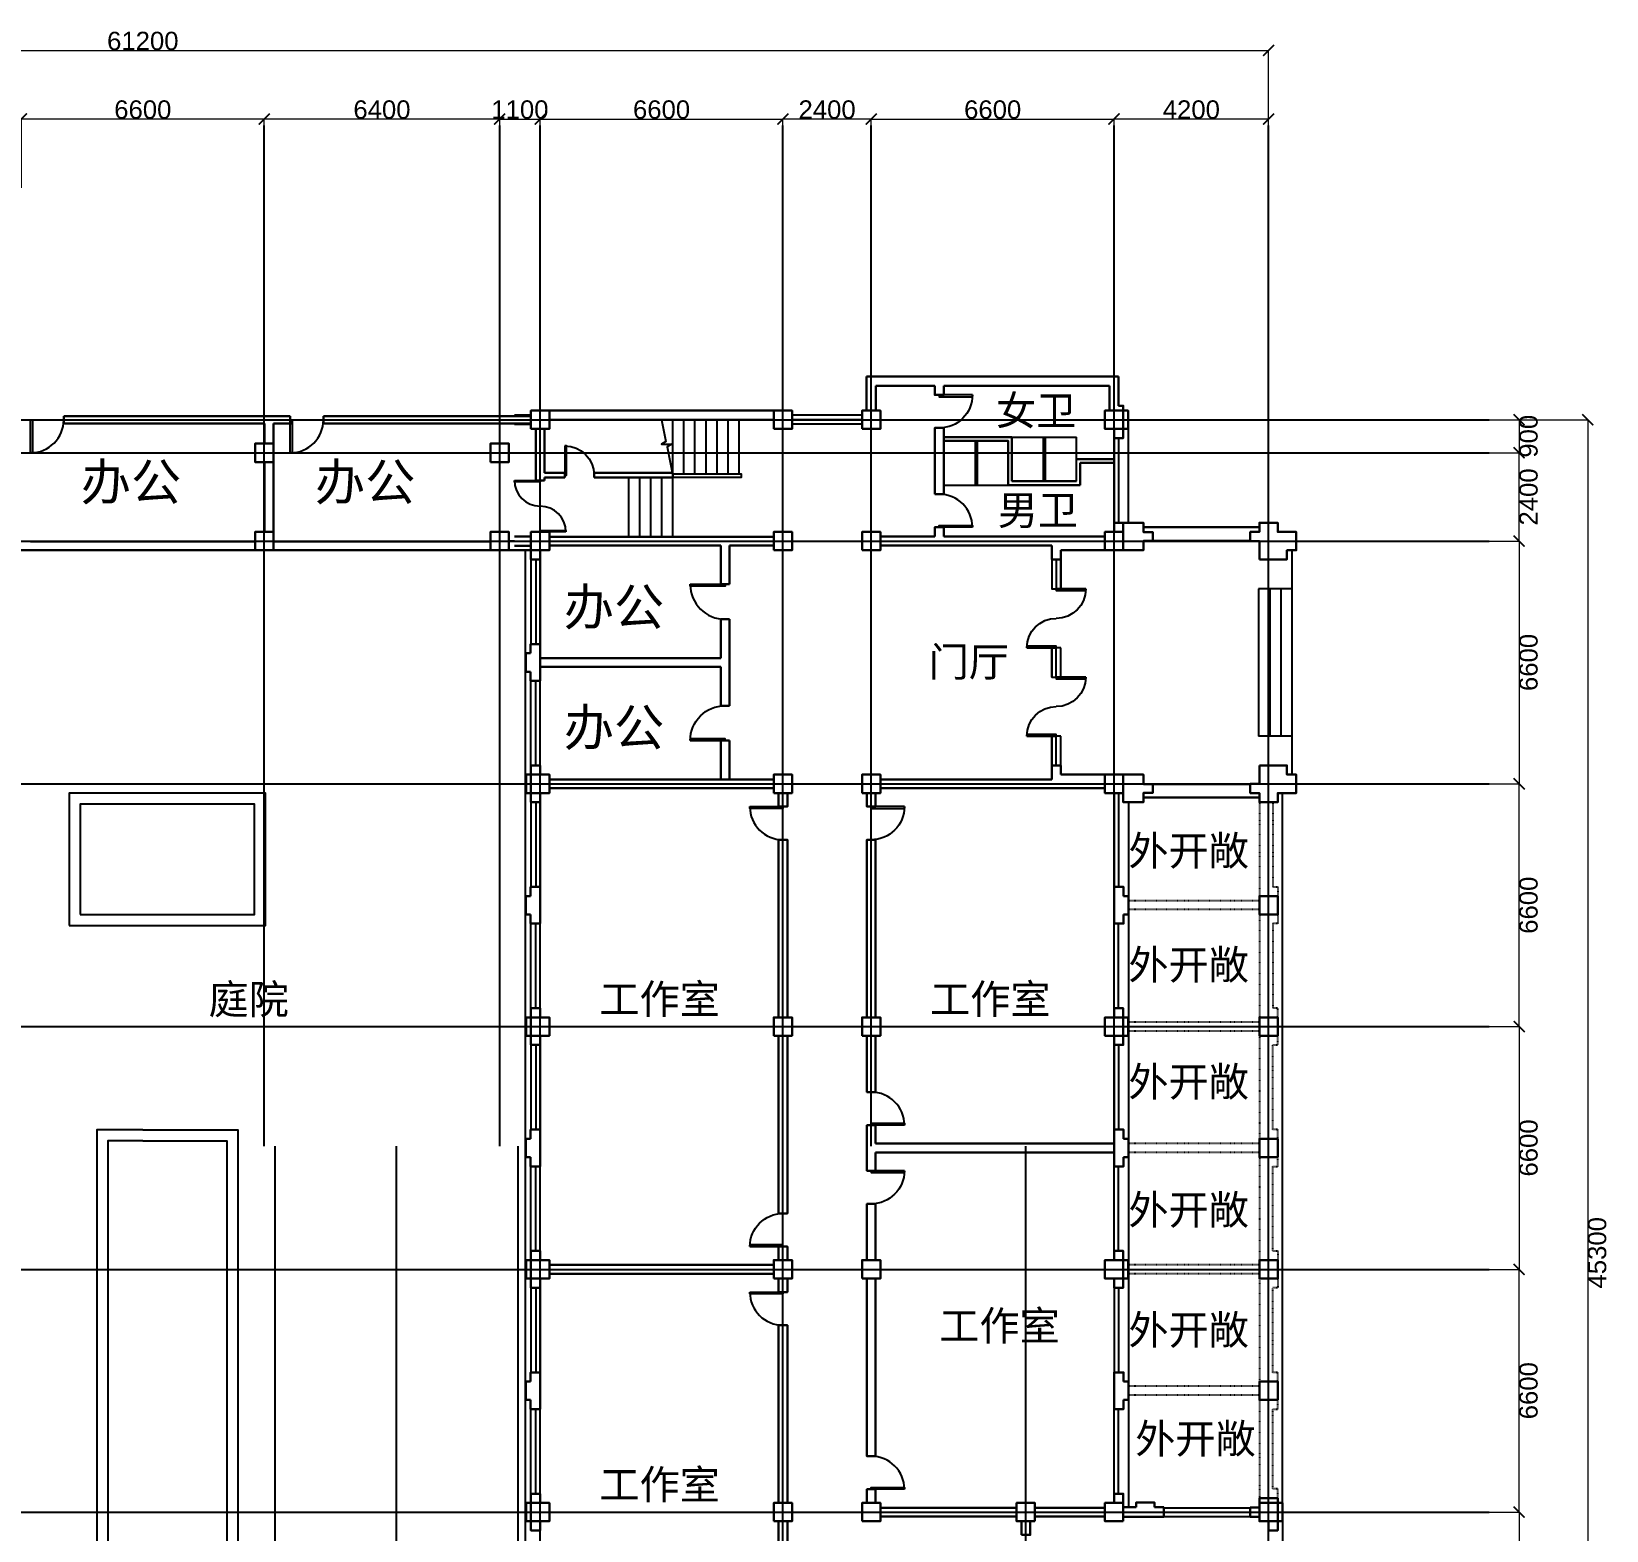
# Model space of a CAD drawing. Header units: millimetres. Extents: x 3256 to 82975, y 1300 to 68746.
# Drawn here: x 40091 to 82901, y 27923 to 68678 of the extents above; entities that cross this region are included whole.
import ezdxf

# ---------------------------------------------------------------- set-up
doc = ezdxf.new("R2010")
doc.units = ezdxf.units.MM
doc.linetypes.add('ACAD_ISO03W100', pattern=[30, 12, -18])
doc.linetypes.add('DOTE', pattern=[2.42, 2, -0.2, 0.02, -0.2])
for name, color, linetype in [('axis', 242, 'Continuous'), ('PROFILE-16', 255, 'Continuous'), ('STAIRS', 41, 'Continuous'), ('WIN-16', 141, 'Continuous')]:
    doc.layers.add(name, color=color, linetype=linetype)
for name, color, linetype, lineweight in [('COLUMN', 51, 'Continuous', 30), ('PUB_DIM', 3, 'Continuous', 5), ('WALL-16', 7, 'Continuous', 30)]:
    doc.layers.add(name, color=color, linetype=linetype, lineweight=lineweight)
doc.styles.get("Standard").update_dxf_attribs({"font": 'arial.ttf'})
doc.dimstyles.get("Standard").update_dxf_attribs({"dimtxt": 0.18, "dimasz": 0.18, "dimexe": 0.18, "dimexo": 0.0625, "dimgap": 0.09, "dimtad": 0, "dimtih": 1, "dimtoh": 1, "dimdec": 4, "dimzin": 0, "dimdsep": 46, "dimtxsty": 'Standard', "dimcen": 0.09, "dimadec": 0, "dimazin": 0, "dimtfac": 1, "dimtdec": 4, "dimtofl": 0, "dimtmove": 0, "dimatfit": 3, "dimfxl": 1, "dimtolj": 1, "dimtzin": 0, "dimarcsym": 0})

# ---------------------------------------------------------------- blocks, each defined once
blk = doc.blocks.new('COL500')
at = {"layer": 'COLUMN'}
blk.add_lwpolyline([(-250, -250), (-250, 250), (250, 250), (250, -250)], close=True, dxfattribs=at)
blk = doc.blocks.new('*U69')
at = {"layer": 'COLUMN'}
blk.add_lwpolyline([(-250, -250), (-250, 250), (250, 250), (250, -250)], close=True, dxfattribs=at)
blk = doc.blocks.new('*U70')
at = {"layer": 'COLUMN', "color": 0, "linetype": 'ByBlock', "lineweight": -2, "transparency": 16777216}
for p in [(0, 0), (0, -3300), (0, -6600), (0, -9900), (0, -13200)]:
    blk.add_blockref('*U69', p, dxfattribs=at)
blk = doc.blocks.new('DOOR900')
at = {"layer": 'WIN-16'}
blk.add_lwpolyline([(-900, 0), (0, 0), (0, -50), (-900, -50)], close=True, dxfattribs=at)
blk.add_arc((0, 0), 900, 180, 270, dxfattribs=at)
blk = doc.blocks.new('*U71')
at = {"layer": 'WALL-16'}
for points in [[(65, -250), (65, -500), (-195, -500), (-195, 500), (65, 500), (65, 250)], [(65, 250), (195, 250), (195, -250), (65, -250)]]:
    blk.add_lwpolyline(points, dxfattribs=at)
blk = doc.blocks.new('*U72')
at = {"layer": 'WALL-16', "color": 0, "linetype": 'ByBlock', "lineweight": -2, "transparency": 16777216}
for p in [(0, 26400), (0, 19800), (0, 13200), (0, 6600), (0, 0)]:
    blk.add_blockref('*U71', p, dxfattribs=at)
blk = doc.blocks.new('*U73')
at = {"layer": 'WALL-16'}
for points in [[(190, 250), (190, 500), (-60, 500), (-60, 250)], [(-60, 250), (-60, -250), (-190, -250), (-190, 250)], [(190, -250), (190, -500), (-60, -500), (-60, -250)]]:
    blk.add_lwpolyline(points, close=True, dxfattribs=at)
blk = doc.blocks.new('*U66')
at = {"layer": 'WALL-16', "color": 0, "linetype": 'ByBlock', "lineweight": -2, "transparency": 16777216}
for p in [(0, 19800), (0, 13200), (0, 6600), (0, 0)]:
    blk.add_blockref('*U73', p, dxfattribs=at)
blk = doc.blocks.new('_ArchTick')
at = {"color": 0, "linetype": 'ByBlock', "const_width": 0.15}
blk.add_lwpolyline([(-0.5, -0.5), (0.5, 0.5)], dxfattribs=at)
blk = doc.blocks.new('*D13')
at = {"layer": 'Defpoints', "color": 0, "transparency": 16777216}
for p in [(34640, 54534), (34640, 52668), (41240, 52668)]:
    blk.add_point(p, dxfattribs=at)
at = {"layer": 'PUB_DIM', "color": 0, "lineweight": -2, "transparency": 16777216}
for p, q in [((34640, 52668), (34640, 54534)), ((41240, 54534), (34640, 54534)), ((41240, 52668), (41240, 54534))]:
    blk.add_line(p, q, dxfattribs=at)
at = {"layer": 'PUB_DIM', "color": 0, "lineweight": -2, "transparency": 16777216, "xscale": 300, "yscale": 300, "zscale": 300, "rotation": 180}
blk.add_blockref('_ArchTick', (34640, 54534), dxfattribs=at)
at = {"layer": 'PUB_DIM', "color": 0, "lineweight": -2, "transparency": 16777216, "xscale": 300, "yscale": 300, "zscale": 300}
blk.add_blockref('_ArchTick', (41240, 54534), dxfattribs=at)
at = {"layer": 'PUB_DIM', "color": 0, "transparency": 16777216, "insert": (37940, 54789), "char_height": 500, "attachment_point": 5}
blk.add_mtext('\\A1;6600', dxfattribs=at)
blk = doc.blocks.new('*D17')
at = {"layer": 'Defpoints', "color": 0, "transparency": 16777216}
for p in [(64340, 54534), (64340, 52668), (68540, 52668)]:
    blk.add_point(p, dxfattribs=at)
at = {"layer": 'PUB_DIM', "color": 0, "lineweight": -2, "transparency": 16777216}
for p, q in [((64340, 52668), (64340, 54534)), ((68540, 54534), (64340, 54534)), ((68540, 52668), (68540, 54534))]:
    blk.add_line(p, q, dxfattribs=at)
at = {"layer": 'PUB_DIM', "color": 0, "lineweight": -2, "transparency": 16777216, "xscale": 300, "yscale": 300, "zscale": 300, "rotation": 180}
blk.add_blockref('_ArchTick', (64340, 54534), dxfattribs=at)
at = {"layer": 'PUB_DIM', "color": 0, "lineweight": -2, "transparency": 16777216, "xscale": 300, "yscale": 300, "zscale": 300}
blk.add_blockref('_ArchTick', (68540, 54534), dxfattribs=at)
at = {"layer": 'PUB_DIM', "color": 0, "transparency": 16777216, "insert": (66440, 54789), "char_height": 500, "attachment_point": 5}
blk.add_mtext('\\A1;4200', dxfattribs=at)
blk = doc.blocks.new('*D14')
at = {"layer": 'Defpoints', "color": 0, "transparency": 16777216}
for p in [(64340, 54534), (57740, 52668), (64340, 52668)]:
    blk.add_point(p, dxfattribs=at)
at = {"layer": 'PUB_DIM', "color": 0, "lineweight": -2, "transparency": 16777216}
for p, q in [((57740, 52668), (57740, 54534)), ((57740, 54534), (64340, 54534)), ((64340, 52668), (64340, 54534))]:
    blk.add_line(p, q, dxfattribs=at)
at = {"layer": 'PUB_DIM', "color": 0, "lineweight": -2, "transparency": 16777216, "xscale": 300, "yscale": 300, "zscale": 300, "rotation": 180}
blk.add_blockref('_ArchTick', (57740, 54534), dxfattribs=at)
at = {"layer": 'PUB_DIM', "color": 0, "lineweight": -2, "transparency": 16777216, "xscale": 300, "yscale": 300, "zscale": 300}
blk.add_blockref('_ArchTick', (64340, 54534), dxfattribs=at)
at = {"layer": 'PUB_DIM', "color": 0, "transparency": 16777216, "insert": (61040, 54789), "char_height": 500, "attachment_point": 5}
blk.add_mtext('\\A1;6600', dxfattribs=at)
blk = doc.blocks.new('*D15')
at = {"layer": 'Defpoints', "color": 0, "transparency": 16777216}
for p in [(55340, 54534), (55340, 52668), (57740, 52668)]:
    blk.add_point(p, dxfattribs=at)
at = {"layer": 'PUB_DIM', "color": 0, "lineweight": -2, "transparency": 16777216}
for p, q in [((55340, 52668), (55340, 54534)), ((57740, 54534), (55340, 54534)), ((57740, 52668), (57740, 54534))]:
    blk.add_line(p, q, dxfattribs=at)
at = {"layer": 'PUB_DIM', "color": 0, "lineweight": -2, "transparency": 16777216, "xscale": 300, "yscale": 300, "zscale": 300, "rotation": 180}
blk.add_blockref('_ArchTick', (55340, 54534), dxfattribs=at)
at = {"layer": 'PUB_DIM', "color": 0, "lineweight": -2, "transparency": 16777216, "xscale": 300, "yscale": 300, "zscale": 300}
blk.add_blockref('_ArchTick', (57740, 54534), dxfattribs=at)
at = {"layer": 'PUB_DIM', "color": 0, "transparency": 16777216, "insert": (56540, 54789), "char_height": 500, "attachment_point": 5}
blk.add_mtext('\\A1;2400', dxfattribs=at)
blk = doc.blocks.new('*D18')
at = {"layer": 'Defpoints', "color": 0, "transparency": 16777216}
for p in [(55340, 54534), (48740, 52668), (55340, 52668)]:
    blk.add_point(p, dxfattribs=at)
at = {"layer": 'PUB_DIM', "color": 0, "lineweight": -2, "transparency": 16777216}
for p, q in [((48740, 52668), (48740, 54534)), ((48740, 54534), (55340, 54534)), ((55340, 52668), (55340, 54534))]:
    blk.add_line(p, q, dxfattribs=at)
at = {"layer": 'PUB_DIM', "color": 0, "lineweight": -2, "transparency": 16777216, "xscale": 300, "yscale": 300, "zscale": 300, "rotation": 180}
blk.add_blockref('_ArchTick', (48740, 54534), dxfattribs=at)
at = {"layer": 'PUB_DIM', "color": 0, "lineweight": -2, "transparency": 16777216, "xscale": 300, "yscale": 300, "zscale": 300}
blk.add_blockref('_ArchTick', (55340, 54534), dxfattribs=at)
at = {"layer": 'PUB_DIM', "color": 0, "transparency": 16777216, "insert": (52040, 54789), "char_height": 500, "attachment_point": 5}
blk.add_mtext('\\A1;6600', dxfattribs=at)
blk = doc.blocks.new('*D19')
at = {"layer": 'Defpoints', "color": 0, "transparency": 16777216}
for p in [(48740, 54534), (47640, 52954), (48740, 52954)]:
    blk.add_point(p, dxfattribs=at)
at = {"layer": 'PUB_DIM', "color": 0, "lineweight": -2, "transparency": 16777216}
for p, q in [((47640, 52954), (47640, 54534)), ((47640, 54534), (48740, 54534)), ((48740, 52954), (48740, 54534))]:
    blk.add_line(p, q, dxfattribs=at)
at = {"layer": 'PUB_DIM', "color": 0, "lineweight": -2, "transparency": 16777216, "xscale": 300, "yscale": 300, "zscale": 300, "rotation": 180}
blk.add_blockref('_ArchTick', (47640, 54534), dxfattribs=at)
at = {"layer": 'PUB_DIM', "color": 0, "lineweight": -2, "transparency": 16777216, "xscale": 300, "yscale": 300, "zscale": 300}
blk.add_blockref('_ArchTick', (48740, 54534), dxfattribs=at)
at = {"layer": 'PUB_DIM', "color": 0, "transparency": 16777216, "insert": (48190, 54789), "char_height": 500, "attachment_point": 5}
blk.add_mtext('\\A1;1100', dxfattribs=at)
blk = doc.blocks.new('*D16')
at = {"layer": 'Defpoints', "color": 0, "transparency": 16777216}
for p in [(41240, 54534), (41240, 52668), (47640, 52668)]:
    blk.add_point(p, dxfattribs=at)
at = {"layer": 'PUB_DIM', "color": 0, "lineweight": -2, "transparency": 16777216}
for p, q in [((41240, 52668), (41240, 54534)), ((47640, 54534), (41240, 54534)), ((47640, 52668), (47640, 54534))]:
    blk.add_line(p, q, dxfattribs=at)
at = {"layer": 'PUB_DIM', "color": 0, "lineweight": -2, "transparency": 16777216, "xscale": 300, "yscale": 300, "zscale": 300, "rotation": 180}
blk.add_blockref('_ArchTick', (41240, 54534), dxfattribs=at)
at = {"layer": 'PUB_DIM', "color": 0, "lineweight": -2, "transparency": 16777216, "xscale": 300, "yscale": 300, "zscale": 300}
blk.add_blockref('_ArchTick', (47640, 54534), dxfattribs=at)
at = {"layer": 'PUB_DIM', "color": 0, "transparency": 16777216, "insert": (44440, 54789), "char_height": 500, "attachment_point": 5}
blk.add_mtext('\\A1;6400', dxfattribs=at)
blk = doc.blocks.new('*D20')
at = {"layer": 'Defpoints', "color": 0, "transparency": 16777216}
for p in [(68540, 56399), (7340, 54534), (68540, 54534)]:
    blk.add_point(p, dxfattribs=at)
at = {"layer": 'PUB_DIM', "color": 0, "lineweight": -2, "transparency": 16777216}
for p, q in [((7340, 54534), (7340, 56399)), ((7340, 56399), (68540, 56399)), ((68540, 54534), (68540, 56399))]:
    blk.add_line(p, q, dxfattribs=at)
at = {"layer": 'PUB_DIM', "color": 0, "lineweight": -2, "transparency": 16777216, "xscale": 300, "yscale": 300, "zscale": 300, "rotation": 180}
blk.add_blockref('_ArchTick', (7340, 56399), dxfattribs=at)
at = {"layer": 'PUB_DIM', "color": 0, "lineweight": -2, "transparency": 16777216, "xscale": 300, "yscale": 300, "zscale": 300}
blk.add_blockref('_ArchTick', (68540, 56399), dxfattribs=at)
at = {"layer": 'PUB_DIM', "color": 0, "transparency": 16777216, "insert": (37940, 56654), "char_height": 500, "attachment_point": 5}
blk.add_mtext('\\A1;61200', dxfattribs=at)
blk = doc.blocks.new('*D55')
at = {"layer": 'Defpoints', "color": 0, "transparency": 16777216}
for p in [(73485, 45460), (75350, 45460), (73485, 43060)]:
    blk.add_point(p, dxfattribs=at)
at = {"layer": 'PUB_DIM', "color": 0, "lineweight": -2, "transparency": 16777216}
for p, q in [((73485, 45460), (75350, 45460)), ((75350, 43060), (75350, 45460)), ((73485, 43060), (75350, 43060))]:
    blk.add_line(p, q, dxfattribs=at)
at = {"layer": 'PUB_DIM', "color": 0, "lineweight": -2, "transparency": 16777216, "xscale": 300, "yscale": 300, "zscale": 300}
for p, rotation in [((75350, 45460), 90), ((75350, 43060), 270)]:
    blk.add_blockref('_ArchTick', p, dxfattribs=dict(at, rotation=rotation))
at = {"layer": 'PUB_DIM', "color": 0, "transparency": 16777216, "insert": (75606, 44260), "char_height": 500, "attachment_point": 5, "rotation": 90}
blk.add_mtext('\\A1;2400', dxfattribs=at)
blk = doc.blocks.new('*D46')
at = {"layer": 'Defpoints', "color": 0, "transparency": 16777216}
for p in [(73485, 46360), (73485, 45460), (75350, 45460)]:
    blk.add_point(p, dxfattribs=at)
at = {"layer": 'PUB_DIM', "color": 0, "lineweight": -2, "transparency": 16777216}
for p, q in [((73485, 46360), (75350, 46360)), ((75350, 46360), (75350, 45460)), ((73485, 45460), (75350, 45460))]:
    blk.add_line(p, q, dxfattribs=at)
at = {"layer": 'PUB_DIM', "color": 0, "lineweight": -2, "transparency": 16777216, "xscale": 300, "yscale": 300, "zscale": 300}
for p, rotation in [((75350, 46360), 90), ((75350, 45460), 270)]:
    blk.add_blockref('_ArchTick', p, dxfattribs=dict(at, rotation=rotation))
at = {"layer": 'PUB_DIM', "color": 0, "transparency": 16777216, "insert": (75606, 45910), "char_height": 500, "attachment_point": 5, "rotation": 90}
blk.add_mtext('\\A1;900', dxfattribs=at)
blk = doc.blocks.new('*D47')
at = {"layer": 'Defpoints', "color": 0, "transparency": 16777216}
for p in [(73485, 43060), (73485, 36460), (75350, 36460)]:
    blk.add_point(p, dxfattribs=at)
at = {"layer": 'PUB_DIM', "color": 0, "lineweight": -2, "transparency": 16777216}
for p, q in [((73485, 43060), (75350, 43060)), ((75350, 43060), (75350, 36460)), ((73485, 36460), (75350, 36460))]:
    blk.add_line(p, q, dxfattribs=at)
at = {"layer": 'PUB_DIM', "color": 0, "lineweight": -2, "transparency": 16777216, "xscale": 300, "yscale": 300, "zscale": 300}
for p, rotation in [((75350, 43060), 90), ((75350, 36460), 270)]:
    blk.add_blockref('_ArchTick', p, dxfattribs=dict(at, rotation=rotation))
at = {"layer": 'PUB_DIM', "color": 0, "transparency": 16777216, "insert": (75606, 39760), "char_height": 500, "attachment_point": 5, "rotation": 90}
blk.add_mtext('\\A1;6600', dxfattribs=at)
blk = doc.blocks.new('*D48')
at = {"layer": 'Defpoints', "color": 0, "transparency": 16777216}
for p in [(73485, 36460), (75350, 36460), (73485, 29860)]:
    blk.add_point(p, dxfattribs=at)
at = {"layer": 'PUB_DIM', "color": 0, "lineweight": -2, "transparency": 16777216}
for p, q in [((73485, 36460), (75350, 36460)), ((75350, 29860), (75350, 36460)), ((73485, 29860), (75350, 29860))]:
    blk.add_line(p, q, dxfattribs=at)
at = {"layer": 'PUB_DIM', "color": 0, "lineweight": -2, "transparency": 16777216, "xscale": 300, "yscale": 300, "zscale": 300}
for p, rotation in [((75350, 36460), 90), ((75350, 29860), 270)]:
    blk.add_blockref('_ArchTick', p, dxfattribs=dict(at, rotation=rotation))
at = {"layer": 'PUB_DIM', "color": 0, "transparency": 16777216, "insert": (75606, 33160), "char_height": 500, "attachment_point": 5, "rotation": 90}
blk.add_mtext('\\A1;6600', dxfattribs=at)
blk = doc.blocks.new('*D49')
at = {"layer": 'Defpoints', "color": 0, "transparency": 16777216}
for p in [(73485, 23260), (75350, 23260), (73485, 16660)]:
    blk.add_point(p, dxfattribs=at)
at = {"layer": 'PUB_DIM', "color": 0, "lineweight": -2, "transparency": 16777216}
for p, q in [((73485, 23260), (75350, 23260)), ((75350, 16660), (75350, 23260)), ((73485, 16660), (75350, 16660))]:
    blk.add_line(p, q, dxfattribs=at)
at = {"layer": 'PUB_DIM', "color": 0, "lineweight": -2, "transparency": 16777216, "xscale": 300, "yscale": 300, "zscale": 300}
for p, rotation in [((75350, 23260), 90), ((75350, 16660), 270)]:
    blk.add_blockref('_ArchTick', p, dxfattribs=dict(at, rotation=rotation))
at = {"layer": 'PUB_DIM', "color": 0, "transparency": 16777216, "insert": (75606, 19960), "char_height": 500, "attachment_point": 5, "rotation": 90}
blk.add_mtext('\\A1;6600', dxfattribs=at)
blk = doc.blocks.new('*D50')
at = {"layer": 'Defpoints', "color": 0, "transparency": 16777216}
for p in [(73485, 29860), (73485, 23260), (75350, 23260)]:
    blk.add_point(p, dxfattribs=at)
at = {"layer": 'PUB_DIM', "color": 0, "lineweight": -2, "transparency": 16777216}
for p, q in [((73485, 29860), (75350, 29860)), ((75350, 29860), (75350, 23260)), ((73485, 23260), (75350, 23260))]:
    blk.add_line(p, q, dxfattribs=at)
at = {"layer": 'PUB_DIM', "color": 0, "lineweight": -2, "transparency": 16777216, "xscale": 300, "yscale": 300, "zscale": 300}
for p, rotation in [((75350, 29860), 90), ((75350, 23260), 270)]:
    blk.add_blockref('_ArchTick', p, dxfattribs=dict(at, rotation=rotation))
at = {"layer": 'PUB_DIM', "color": 0, "transparency": 16777216, "insert": (75606, 26560), "char_height": 500, "attachment_point": 5, "rotation": 90}
blk.add_mtext('\\A1;6600', dxfattribs=at)
blk = doc.blocks.new('*D51')
at = {"layer": 'Defpoints', "color": 0, "transparency": 16777216}
for p in [(73485, 16660), (73485, 10060), (75350, 10060)]:
    blk.add_point(p, dxfattribs=at)
at = {"layer": 'PUB_DIM', "color": 0, "lineweight": -2, "transparency": 16777216}
for p, q in [((73485, 16660), (75350, 16660)), ((75350, 16660), (75350, 10060)), ((73485, 10060), (75350, 10060))]:
    blk.add_line(p, q, dxfattribs=at)
at = {"layer": 'PUB_DIM', "color": 0, "lineweight": -2, "transparency": 16777216, "xscale": 300, "yscale": 300, "zscale": 300}
for p, rotation in [((75350, 16660), 90), ((75350, 10060), 270)]:
    blk.add_blockref('_ArchTick', p, dxfattribs=dict(at, rotation=rotation))
at = {"layer": 'PUB_DIM', "color": 0, "transparency": 16777216, "insert": (75606, 13360), "char_height": 500, "attachment_point": 5, "rotation": 90}
blk.add_mtext('\\A1;6600', dxfattribs=at)
blk = doc.blocks.new('*D56')
at = {"layer": 'Defpoints', "color": 0, "transparency": 16777216}
for p in [(75350, 46360), (75350, 1060), (77216, 1060)]:
    blk.add_point(p, dxfattribs=at)
at = {"layer": 'PUB_DIM', "color": 0, "lineweight": -2, "transparency": 16777216}
for p, q in [((75350, 46360), (77216, 46360)), ((77216, 46360), (77216, 1060)), ((75350, 1060), (77216, 1060))]:
    blk.add_line(p, q, dxfattribs=at)
at = {"layer": 'PUB_DIM', "color": 0, "lineweight": -2, "transparency": 16777216, "xscale": 300, "yscale": 300, "zscale": 300}
for p, rotation in [((77216, 46360), 90), ((77216, 1060), 270)]:
    blk.add_blockref('_ArchTick', p, dxfattribs=dict(at, rotation=rotation))
at = {"layer": 'PUB_DIM', "color": 0, "transparency": 16777216, "insert": (77471, 23710), "char_height": 500, "attachment_point": 5, "rotation": 90}
blk.add_mtext('\\A1;45300', dxfattribs=at)
blk = doc.blocks.new('axis')
at = {"layer": 'axis', "linetype": 'DOTE'}
for points in [[(17575, 19849.27735), (17575, 47600)], [(23975, 19849.27735), (23975, 47600)], [(25075, 19849.27735), (25075, 47600)], [(31675, 19849.27735), (31675, 47600)], [(34075, 19849.27735), (34075, 47600)], [(40675, 19849.27735), (40675, 47600)], [(44875, 19849.27735), (44875, 47600)], [(-22325, 39600), (50875, 39600)], [(-22325, 38700), (50875, 38700)], [(-22325, 36300), (50875, 36300)], [(-22325, 29700), (50875, 29700)], [(-22325, 23100), (50875, 23100)], [(-22325, 16500), (50875, 16500)], [(-22325, 9900), (50875, 9900)]]:
    blk.add_lwpolyline(points, dxfattribs=at)
at = {"layer": 'axis'}
for points in [[(17875, -13700), (17875, 19849.27735)], [(21175, -13700), (21175, 19849.27735)], [(24475, -13700), (24475, 19849.27735)], [(25075, -13700), (25075, 19849.27735)], [(31675, -13700), (31675, 19849.27735)], [(38275, -13700), (38275, 19849.27735)], [(44875, -13700), (44875, 19849.27735)]]:
    blk.add_lwpolyline(points, dxfattribs=at)
at = {"layer": 'PUB_DIM'}
for base, p1, p2, picture, middle, set_off in [((44875, 49639.5056808545), (-16325, 47774.1080514717), (44875, 47773.9905514717), '*D20', (14275, 49894.8821747154), (-23664.6517811505, -6759.5779246451)), ((10975, 47773.99055), (17575, 45908.59292), (10975, 45908.65542), '*D13', (14275, 48029.36705), (-23664.65178, -6759.57792)), ((17575, 47773.99055), (23975, 45908.59292), (17575, 45908.65542), '*D16', (20775, 48029.36705), (-23664.65178, -6759.57792)), ((40675, 47773.99055), (34075, 45908.59292), (40675, 45908.59292), '*D14', (37375, 48029.36705), (-23664.65178, -6759.57792))]:
    dim = blk.add_linear_dim(base=base, p1=p1, p2=p2, dimstyle='Standard', dxfattribs=at)
    dim.commit()
    dim.dimension.update_dxf_attribs({"geometry": picture, "text_midpoint": middle, "insert": set_off})
for base, p1, p2, angle, picture, middle in [((25075, 47773.99055), (23975, 46194.6867), (25075, 46194.6867), 180, '*D19', (24525, 47773.99055)), ((51685.5938, 38700), (49820.19617, 39600), (49820.19617, 38700), 270, '*D46', (51685.5938, 39150)), ((53551.10893, -5700), (51685.7113, 39600), (51685.7738, -5700), 270, '*D56', (53551.10893, 16950))]:
    dim = blk.add_linear_dim(base=base, p1=p1, p2=p2, angle=angle, dimstyle='Standard', dxfattribs=at)
    dim.commit()
    dim.dimension.update_dxf_attribs({"geometry": picture, "text_midpoint": middle, "dimtype": 128, "insert": (-23664.65178, -6759.57792)})
for base, p1, p2, angle, picture, middle in [((31675, 47773.99055), (25075, 45908.59292), (31675, 45908.65542), 180, '*D18', (28375, 48029.36705)), ((31675, 47773.99055), (34075, 45908.59292), (31675, 45908.59292), 180, '*D15', (32875, 48029.36705)), ((40675, 47773.99055), (44875, 45908.59292), (40675, 45908.59292), 180, '*D17', (42775, 48029.36705)), ((51685.5938, 38700), (49820.19617, 36300), (49820.19617, 38700), 90, '*D55', (51940.9703, 37500)), ((51685.5938, 29700), (49820.19617, 36300), (49820.19617, 29700), 270, '*D47', (51940.9703, 33000)), ((51685.5938, 29700), (49820.19617, 23100), (49820.19617, 29700), 90, '*D48', (51940.9703, 26400)), ((51685.5938, 16500), (49820.19617, 23100), (49820.19617, 16500), 270, '*D50', (51940.9703, 19800)), ((51685.5938, 16500), (49820.19617, 9900), (49820.19617, 16500), 90, '*D49', (51940.9703, 13200)), ((51685.5938, 3300), (49820.19617, 9900), (49820.19617, 3300), 270, '*D51', (51940.9703, 6600))]:
    dim = blk.add_linear_dim(base=base, p1=p1, p2=p2, angle=angle, dimstyle='Standard', dxfattribs=at)
    dim.commit()
    dim.dimension.update_dxf_attribs({"geometry": picture, "text_midpoint": middle, "insert": (-23664.65178, -6759.57792)})

msp = doc.modelspace()

# ---------------------------------------------------------------- linework, layer by layer
at = {"layer": 'COLUMN'}
for points in [[(69766, 58373), (69266, 58373), (69266, 57873), (69766, 57873)], [(69766, 58373), (69266, 58373), (69266, 57873), (69766, 57873)], [(69766, 54573), (69766, 55073), (69266, 55073), (69266, 54573)], [(69766, 48473), (69766, 47973), (69266, 47973), (69266, 48473)], [(69766, 41373), (69766, 41873), (69266, 41873), (69266, 41373)], [(69766, 34773), (69766, 35273), (69266, 35273), (69266, 34773)], [(67366, 28173), (67366, 28673), (66866, 28673), (66866, 28173)], [(69766, 28173), (69766, 28673), (69266, 28673), (69266, 28173)], [(73966, 28673), (73466, 28673), (73466, 28173), (73966, 28173)], [(73966, 28673), (73466, 28673), (73466, 28173), (73966, 28173)]]:
    msp.add_lwpolyline(points, close=True, dxfattribs=at)
at = {"layer": 'PROFILE-16'}
for p, q in [((69896, 57873), (69896, 55323)), ((66741, 57648), (68491, 57648)), ((67591, 57648), (67591, 56448)), ((67641, 57648), (67641, 56448)), ((68491, 56448), (68491, 57648)), ((64891, 56348), (66641, 56348)), ((53516, 22073), (53516, 54573)), ((74096, 28673), (74096, 47973)), ((69906, 47723), (69906, 28548)), ((74096, 28173), (74096, 18773))]:
    msp.add_line(p, q, dxfattribs=at)
at = {"layer": 'PROFILE-16', "linetype": 'ACAD_ISO03W100'}
for p, q in [((73466, 47723), (73466, 28803)), ((73466, 45043), (69906, 45043)), ((73466, 44803), (69906, 44803)), ((73466, 41743), (69906, 41743)), ((73466, 41503), (69906, 41503)), ((73466, 38443), (69906, 38443)), ((73466, 38203), (69906, 38203)), ((73466, 35143), (69906, 35143)), ((73466, 34903), (69906, 34903)), ((73466, 31843), (69906, 31843)), ((73466, 31603), (69906, 31603))]:
    msp.add_line(p, q, dxfattribs=at)
at = {"layer": 'PROFILE-16'}
for points in [[(65741, 57548), (65741, 56348)], [(65791, 57548), (65791, 56348)], [(43116, 38818), (41866, 38818), (41866, 25938), (43116, 25938)], [(43116, 38818), (45700, 38818), (45700, 25938), (43116, 25938)], [(43116, 38518), (42166, 38518), (42166, 26238), (43116, 26238)], [(43116, 38518), (45400, 38518), (45400, 26238), (43116, 26238)]]:
    msp.add_lwpolyline(points, dxfattribs=at)
for points in [[(41116, 44373), (43116, 44373), (46450, 44373), (46450, 47973), (43116, 47973), (41116, 47973)], [(41416, 44673), (43116, 44673), (46150, 44673), (46150, 47673), (43116, 47673), (41416, 47673)]]:
    msp.add_lwpolyline(points, close=True, dxfattribs=at)
at = {"layer": 'PROFILE-16', "linetype": 'ACAD_ISO03W100'}
for points in [[(73836, 47723), (73836, 45423), (73966, 45423), (73966, 44423), (73836, 44423), (73836, 42123)], [(73836, 41123), (73966, 41123), (73966, 42123), (73836, 42123)], [(73836, 35523), (73836, 37823), (73966, 37823), (73966, 38823), (73836, 38823), (73836, 41123)], [(73836, 35523), (73966, 35523), (73966, 34523), (73836, 34523)], [(73966, 28803), (73966, 29053), (73836, 29053), (73836, 31223), (73966, 31223), (73966, 32223), (73836, 32223), (73836, 34523)]]:
    msp.add_lwpolyline(points, dxfattribs=at)
at = {"layer": 'STAIRS'}
for p, q in [((57516, 58123), (57516, 56648)), ((57816, 58123), (57816, 56648)), ((58116, 58123), (58116, 56648)), ((58416, 58123), (58416, 56648)), ((58716, 58123), (58716, 56648)), ((59016, 58123), (59016, 56648)), ((59316, 58123), (59316, 56648)), ((56316, 56548), (56316, 54943)), ((56616, 56548), (56616, 54943)), ((56916, 56548), (56916, 54943)), ((57216, 56548), (57216, 54943)), ((57516, 56548), (57516, 54943))]:
    msp.add_line(p, q, dxfattribs=at)
for points in [[(57216, 58123), (57336, 57531), (57216, 57460), (57350, 57460), (57485, 57460), (57365, 57389), (57536, 56548)], [(57516, 56648), (59376, 56648), (59376, 56548), (57536, 56548)], [(74346, 54573), (74346, 48473)], [(74346, 53523), (73446, 53523)], [(73446, 53523), (73446, 49523)], [(73746, 53523), (73746, 49523)], [(74046, 53523), (74046, 49523)], [(74346, 49523), (73446, 49523)]]:
    msp.add_lwpolyline(points, dxfattribs=at)
at = {"layer": 'WALL-16'}
for p, q in [((62791, 58373), (62791, 59298)), ((62791, 59298), (69636, 59298)), ((69636, 58503), (69636, 59298)), ((63041, 58373), (63041, 59048)), ((63041, 59048), (64641, 59048)), ((64891, 59048), (69396, 59048)), ((69396, 58503), (69396, 59048)), ((40966, 58223), (47126, 58223)), ((40966, 58023), (40966, 58223)), ((47126, 58223), (47126, 58023)), ((48026, 58223), (53646, 58223)), ((48026, 58023), (48026, 58223)), ((53666, 58248), (53216, 58248)), ((60266, 58373), (54166, 58373)), ((46426, 58023), (40966, 58023)), ((46426, 58023), (46426, 57473)), ((46666, 58023), (46666, 57473)), ((47154, 58023), (46666, 58023)), ((53646, 58023), (48026, 58023)), ((53666, 57998), (53216, 57998)), ((53796, 57873), (53796, 56473)), ((54036, 57873), (54036, 56678)), ((60266, 58123), (54166, 58123)), ((64891, 57648), (66741, 57648)), ((66741, 57648), (66741, 56448)), ((46426, 56973), (46426, 55073)), ((46666, 56973), (46666, 55073)), ((68491, 57048), (69516, 57048)), ((68591, 56948), (68591, 56348)), ((68591, 56948), (69516, 56948)), ((54036, 56678), (54586, 56678)), ((54036, 56548), (54036, 56473)), ((54036, 56548), (54586, 56548)), ((54586, 56678), (54586, 56548)), ((54036, 56473), (53796, 56473)), ((64641, 56098), (64891, 56098)), ((68591, 56348), (66641, 56348)), ((66741, 56448), (68491, 56448)), ((46086, 54813), (40066, 54813)), ((46166, 54813), (46086, 54813)), ((52566, 54813), (46666, 54813)), ((53216, 54823), (53066, 54823)), ((53666, 54948), (53216, 54948)), ((60266, 54943), (54166, 54943)), ((63166, 54948), (64641, 54948)), ((64891, 54948), (69266, 54948)), ((46086, 54573), (32216, 54573)), ((33666, 54573), (52566, 54573)), ((53856, 54573), (46086, 54573)), ((53666, 54698), (53216, 54698)), ((58826, 54703), (54166, 54703)), ((58826, 53648), (58826, 54703)), ((60266, 54703), (59066, 54703)), ((59066, 53648), (59066, 54703)), ((63166, 54703), (67826, 54703)), ((67826, 54323), (67826, 54703)), ((68066, 54323), (68066, 54573)), ((67826, 54323), (68066, 54323)), ((58826, 51643), (58826, 52698)), ((59066, 50348), (59066, 52698)), ((53916, 51643), (58826, 51643)), ((53916, 51403), (58826, 51403)), ((58826, 50348), (58826, 51403)), ((58826, 48343), (58826, 49398)), ((58826, 49398), (58826, 48343)), ((59066, 48343), (59066, 49398)), ((59066, 49398), (59066, 48343)), ((67826, 48723), (67826, 48343)), ((67826, 48723), (68066, 48723)), ((68066, 48723), (68066, 48473)), ((54166, 48343), (60266, 48343)), ((54166, 48343), (58826, 48343)), ((54166, 48103), (60266, 48103)), ((54166, 48103), (60266, 48103)), ((59066, 48343), (60266, 48343)), ((63166, 48343), (67826, 48343)), ((63166, 48103), (69266, 48103)), ((54166, 35143), (60266, 35143)), ((54166, 34903), (60266, 34903)), ((63166, 28543), (66866, 28543)), ((63166, 28303), (66866, 28303)), ((67366, 28543), (69266, 28543)), ((67366, 28303), (69266, 28303))]:
    msp.add_line(p, q, dxfattribs=at)
at = {"layer": 'WALL-16', "linetype": 'Continuous'}
for p, q in [((63166, 54948), (63166, 54698)), ((69266, 54948), (69266, 54698)), ((53916, 51643), (53916, 51403)), ((54166, 48343), (54166, 48103)), ((60266, 48343), (60266, 48103))]:
    msp.add_line(p, q, dxfattribs=at)
at = {"layer": 'WALL-16'}
for points in [[(64891, 59048), (64891, 58798), (64641, 58798), (64641, 59048)], [(69396, 58503), (69396, 58373), (69766, 58373), (69766, 58503), (69636, 58503)], [(64891, 56098), (64891, 57898), (64641, 57898), (64641, 56098)], [(64891, 57548), (66641, 57548), (66641, 56348)], [(64641, 54948), (64641, 55198), (64891, 55198), (64891, 54948)], [(70316, 55198), (73466, 55198)], [(70566, 54828), (73216, 54828)], [(69266, 54573), (68066, 54573)], [(58826, 53648), (59066, 53648)], [(59066, 52698), (58826, 52698)], [(59066, 50348), (58826, 50348)], [(58826, 49398), (59066, 49398)], [(69266, 48473), (68066, 48473)], [(70566, 48218), (73216, 48218)], [(70316, 47848), (73466, 47848)], [(69776, 44673), (69776, 44423), (69516, 44423), (69516, 45423), (69776, 45423), (69776, 45173)], [(69776, 45173), (69906, 45173), (69906, 44673), (69776, 44673)], [(63036, 38203), (63036, 37703), (62796, 37703), (62796, 38943), (63036, 38943), (63036, 38443)], [(69776, 38073), (69776, 37823), (69516, 37823), (69516, 38823), (69776, 38823), (69776, 38573)], [(69776, 38573), (69906, 38573), (69906, 38073), (69776, 38073)], [(63036, 38203), (69516, 38203), (69516, 38443), (63036, 38443)], [(69776, 31473), (69776, 31223), (69516, 31223), (69516, 32223), (69776, 32223), (69776, 31973)], [(69776, 31973), (69906, 31973), (69906, 31473), (69776, 31473)], [(70616, 28553), (70866, 28553), (70866, 28293), (69766, 28293), (69766, 28553), (70116, 28553)], [(70116, 28553), (70116, 28683), (70616, 28683), (70616, 28553)]]:
    msp.add_lwpolyline(points, dxfattribs=at)
for points in [[(69766, 58373), (69766, 57873), (69896, 57873), (69896, 58373)], [(69766, 57873), (69516, 57873), (69516, 57623), (69766, 57623)], [(55386, 56548), (57536, 56548), (57510, 56678), (55386, 56678)], [(69766, 55323), (69516, 55323), (69516, 55073), (69766, 55073)], [(69766, 54573), (69766, 55323), (70316, 55323), (70316, 55068), (70566, 55068), (70566, 54828), (70316, 54828), (70316, 54573)], [(73466, 54323), (73466, 54823), (73216, 54823), (73216, 55073), (73466, 55073), (73466, 55323), (73966, 55323), (73966, 55073), (74466, 55073), (74466, 54573), (74216, 54573), (74216, 54323)], [(53916, 54573), (53916, 54323), (53666, 54323), (53666, 54573)], [(69766, 48473), (69766, 47723), (70316, 47723), (70316, 47978), (70566, 47978), (70566, 48218), (70316, 48218), (70316, 48473)], [(73466, 48723), (73466, 48223), (73216, 48223), (73216, 47973), (73466, 47973), (73466, 47723), (73966, 47723), (73966, 47973), (74466, 47973), (74466, 48473), (74216, 48473), (74216, 48723)], [(60396, 47973), (60636, 47973), (60636, 47603), (60396, 47603)], [(63036, 47973), (62796, 47973), (62796, 47603), (63036, 47603)], [(60396, 46703), (60636, 46703), (60636, 41873), (60396, 41873)], [(63036, 46703), (62796, 46703), (62796, 41873), (63036, 41873)], [(69516, 41873), (69516, 42123), (69766, 42123), (69766, 41873)], [(69766, 41873), (69766, 41373), (69896, 41373), (69896, 41873)], [(60396, 36543), (60636, 36543), (60636, 41373), (60396, 41373)], [(63036, 41373), (62796, 41373), (62796, 39843), (63036, 39843)], [(69516, 41373), (69516, 41123), (69766, 41123), (69766, 41373)], [(63036, 35273), (62796, 35273), (62796, 36803), (63036, 36803)], [(60396, 35273), (60636, 35273), (60636, 35643), (60396, 35643)], [(69516, 35273), (69516, 35523), (69766, 35523), (69766, 35273)], [(69766, 35273), (69766, 34773), (69896, 34773), (69896, 35273)], [(60396, 34773), (60636, 34773), (60636, 34403), (60396, 34403)], [(63036, 29943), (62796, 29943), (62796, 34773), (63036, 34773)], [(69516, 34773), (69516, 34523), (69766, 34523), (69766, 34773)], [(60396, 33503), (60636, 33503), (60636, 28673), (60396, 28673)], [(63036, 28673), (62796, 28673), (62796, 29043), (63036, 29043)], [(69516, 28673), (69516, 28923), (69766, 28923), (69766, 28673)], [(73966, 28803), (73466, 28803), (73466, 28673), (73966, 28673)], [(73466, 28548), (73216, 28548), (73216, 28298), (73466, 28298)], [(73966, 28673), (73966, 28173), (74096, 28173), (74096, 28673)], [(60396, 23343), (60636, 23343), (60636, 28173), (60396, 28173)], [(66996, 27803), (67236, 27803), (67236, 28173), (66996, 28173)], [(73966, 28173), (73716, 28173), (73716, 27923), (73966, 27923)]]:
    msp.add_lwpolyline(points, close=True, dxfattribs=at)
at = {"layer": 'WIN-16'}
for points in [[(62666, 58243), (60766, 58243)], [(62666, 58123), (60766, 58123)], [(62666, 58003), (60766, 58003)], [(69516, 57623), (69516, 55323)], [(69641, 57623), (69641, 55323)], [(53666, 54323), (53666, 52023)], [(53796, 54323), (53796, 52023)], [(53916, 54323), (53916, 52023)], [(67826, 54323), (67826, 53523)], [(67946, 54323), (67946, 53523)], [(68066, 54323), (68066, 53523)], [(67826, 51123), (67826, 51923)], [(67946, 51123), (67946, 51923)], [(68066, 51123), (68066, 51923)], [(53666, 48723), (53666, 51023)], [(53796, 48723), (53796, 51023)], [(53916, 48723), (53916, 51023)], [(67826, 48723), (67826, 49523)], [(67946, 48723), (67946, 49523)], [(68066, 48723), (68066, 49523)], [(69516, 47973), (69516, 45423)], [(69636, 47973), (69636, 45423)], [(53666, 47723), (53666, 45423)], [(53796, 47723), (53796, 45423)], [(53916, 47723), (53916, 45423)], [(53666, 42123), (53666, 44423)], [(53796, 42123), (53796, 44423)], [(53916, 42123), (53916, 44423)], [(69516, 42123), (69516, 44423)], [(69636, 42123), (69636, 44423)], [(53666, 41123), (53666, 38823)], [(53796, 41123), (53796, 38823)], [(53916, 41123), (53916, 38823)], [(69516, 41123), (69516, 38823)], [(69636, 41123), (69636, 38823)], [(53666, 35523), (53666, 37823)], [(53796, 35523), (53796, 37823)], [(53916, 35523), (53916, 37823)], [(69516, 35523), (69516, 37823)], [(69636, 35523), (69636, 37823)], [(53666, 34523), (53666, 32223)], [(53796, 34523), (53796, 32223)], [(53916, 34523), (53916, 32223)], [(69516, 34523), (69516, 32223)], [(69636, 34523), (69636, 32223)], [(53666, 28923), (53666, 31223)], [(53796, 28923), (53796, 31223)], [(53916, 28923), (53916, 31223)], [(69516, 28923), (69516, 31223)], [(69636, 28923), (69636, 31223)], [(70866, 28543), (73216, 28543)], [(70866, 28423), (73216, 28423)], [(70866, 28303), (73216, 28303)]]:
    msp.add_lwpolyline(points, dxfattribs=at)
for points in [[(68066, 54323), (67826, 54323), (67826, 53523), (68066, 53523)], [(68066, 51923), (67826, 51923), (67826, 51123), (68066, 51123)], [(68066, 49523), (67826, 49523), (67826, 48723), (68066, 48723)]]:
    msp.add_lwpolyline(points, close=True, dxfattribs=at)

# ---------------------------------------------------------------- block references
at = {"layer": 'COLUMN'}
for p in [(53916, 58123), (60516, 58123), (62916, 58123), (52816, 57223), (52816, 54823), (53916, 54823), (60516, 54823), (62916, 54823), (53916, 48223), (60516, 48223), (62916, 48223), (53916, 41623), (60516, 41623), (62916, 41623), (53916, 35023), (60516, 35023), (62916, 35023), (53916, 28423), (60516, 28423), (62916, 28423)]:
    msp.add_blockref('COL500', p, dxfattribs=at)
at = {"layer": 'COLUMN', "xscale": -1}
for name, p in [('COL500', (46416, 57223)), ('COL500', (46416, 54823)), ('*U70', (73716, 44923))]:
    msp.add_blockref(name, p, dxfattribs=at)
at = {"layer": 'PUB_DIM'}
msp.add_blockref('axis', (28841, 18523), dxfattribs=at)
at = {"layer": 'WALL-16', "xscale": -1}
for name, p in [('DOOR900', (64766, 58798)), ('*U72', (53721, 25123))]:
    msp.add_blockref(name, p, dxfattribs=at)
at = {"layer": 'WALL-16'}
for p, xscale, yscale, zscale in [((53916, 56473), 0.7777777777777715, 0.7777777777777715, 0.7777777777777715), ((58946, 53648), 1.055555555555546, 1.055555555555546, 1.055555555555546)]:
    msp.add_blockref('DOOR900', p, dxfattribs=dict(at, xscale=xscale, yscale=yscale, zscale=zscale))
at = {"layer": 'WALL-16', "rotation": 180}
msp.add_blockref('DOOR900', (64766, 55198), dxfattribs=at)
for p, xscale, yscale, zscale in [((53916, 55073), 0.7777777777777715, 0.7777777777777715, 0.7777777777777715), ((58946, 49398), -1.055555555555546, 1.055555555555546, 1.055555555555546)]:
    msp.add_blockref('DOOR900', p, dxfattribs=dict(at, xscale=xscale, yscale=yscale, zscale=zscale))
at = {"layer": 'WALL-16'}
msp.add_blockref('*U66', (53726, 28423), dxfattribs=at)
at = {"layer": 'WIN-16'}
for p, rotation in [((40066, 58123), 90), ((47126, 58123), 90), ((62916, 38943), 180), ((62916, 29043), 180)]:
    msp.add_blockref('DOOR900', p, dxfattribs=dict(at, rotation=rotation))
at = {"layer": 'WIN-16', "xscale": -0.8888888888888818, "yscale": 0.8888888888888818, "zscale": 0.8888888888888818}
for p, rotation in [((54586, 56613), 90), ((67946, 51923), 180), ((67946, 49523), 180)]:
    msp.add_blockref('DOOR900', p, dxfattribs=dict(at, rotation=rotation))
for p in [(67946, 53523), (67946, 51123)]:
    msp.add_blockref('DOOR900', p, dxfattribs=at)
at = {"layer": 'WIN-16'}
for p in [(60516, 47603), (60516, 34403)]:
    msp.add_blockref('DOOR900', p, dxfattribs=at)
at = {"layer": 'WIN-16', "xscale": -1}
for p in [(62916, 47603), (62916, 37703)]:
    msp.add_blockref('DOOR900', p, dxfattribs=at)
at = {"layer": 'WIN-16', "xscale": -1, "rotation": 180}
msp.add_blockref('DOOR900', (60516, 35643), dxfattribs=at)

# ---------------------------------------------------------------- texts
at = {"layer": 'WALL-16', "attachment_point": 1}
for s, width, insert, char_height in [('{\\fSimHei|b0|i0|c134|p49;女卫}', 6270.37, (66306, 58772), 800), ('{\\fSimSun|b0|i0|c134|p2;办公}', 3316.57, (41431, 56932), 1000), ('{\\fSimSun|b0|i0|c134|p2;办公}', 3316.57, (47795, 56932), 1000), ('{\\fSimHei|b0|i0|c134|p49;男卫}', 6270.37, (66356, 56063), 800), ('{\\fSimSun|b0|i0|c134|p2;办公}', 3316.57, (54559, 53534), 1000), ('{\\fSimHei|b0|i0|c134|p49;门厅}', 6270.37, (64476, 51940), 800), ('{\\fSimSun|b0|i0|c134|p2;办公}', 3316.57, (54559, 50258), 1000), ('{\\fSimHei|b0|i0|c134|p49;外开敞}', 6270.37, (69906, 46805), 800), ('{\\fSimHei|b0|i0|c134|p49;外开敞}', 6270.37, (69906, 43705), 800), ('\\pi2027.3;{\\fSimHei|b0|i0|c134|p49;庭院}', 6270.37, (42875, 42764), 800), ('{\\fSimHei|b0|i0|c134|p49;工作室}', 6270.37, (55527, 42772), 800), ('{\\fSimHei|b0|i0|c134|p49;工作室}', 6270.37, (64515, 42772), 800), ('{\\fSimHei|b0|i0|c134|p49;外开敞}', 6270.37, (69906, 40524), 800), ('{\\fSimHei|b0|i0|c134|p49;外开敞}', 6270.37, (69906, 37042), 800), ('{\\fSimHei|b0|i0|c134|p49;工作室}', 6270.37, (64766, 33891), 800), ('{\\fSimHei|b0|i0|c134|p49;外开敞}', 6270.37, (69906, 33778), 800), ('{\\fSimHei|b0|i0|c134|p49;外开敞}', 6270.37, (70092, 30819), 800), ('{\\fSimHei|b0|i0|c134|p49;工作室}', 6270.37, (55527, 29572), 800)]:
    msp.add_mtext_dynamic_manual_height_columns(s, width=width, gutter_width=5000, heights=[0], dxfattribs=dict(at, insert=insert, char_height=char_height))

doc.saveas('drawing.dxf')
